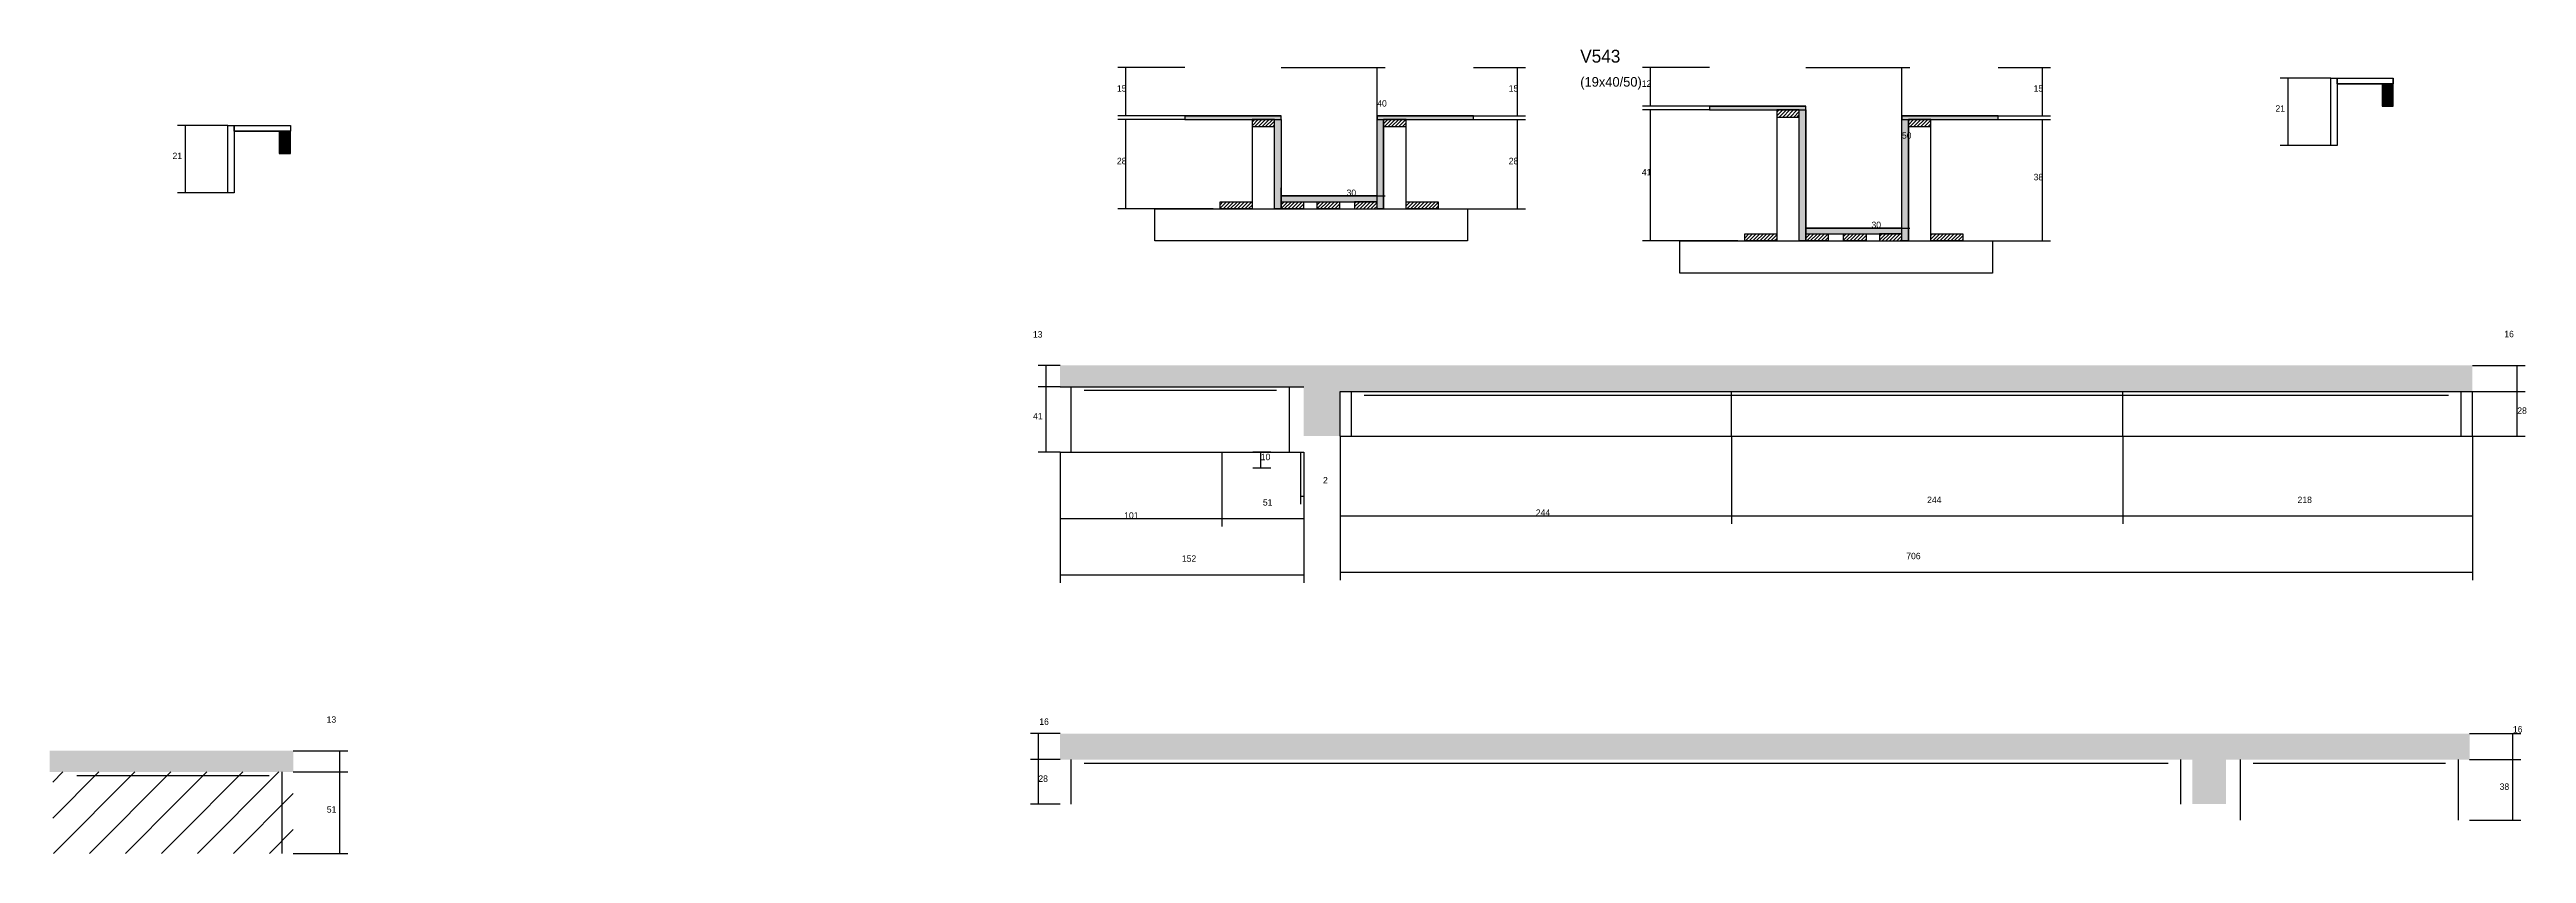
# Model space of a CAD drawing. Header units: metres. Extents: x -17136 to -15591, y -251 to 250.
import ezdxf

# ---------------------------------------------------------------- set-up
doc = ezdxf.new("R2010")
doc.units = ezdxf.units.M
for name, color, linetype in [('COTA', 241, 'Continuous'), ('Hachura', 253, 'Continuous'), ('Madeira', 126, 'Continuous'), ('Painéis', 200, 'Continuous'), ('SARR_2.2x7', 40, 'Continuous'), ('Texto Seção', 7, 'Continuous')]:
    doc.layers.add(name, color=color, linetype=linetype)

msp = doc.modelspace()

# ---------------------------------------------------------------- hatches: boundary and pattern name
at = {"layer": 'COTA'}
h = msp.add_hatch(dxfattribs=at)
h.set_pattern_fill('AR-CONC', scale=0.03)
h.paths.add_polyline_path([(-16331.1, 37.2), (-15625.1, 37.2), (-15625.1, 53.4), (-16505.8, 53.4), (-16505.8, 40.2), (-16353.8, 40.2), (-16353.8, 9.4), (-16331.1, 9.4)])
h = msp.add_hatch(dxfattribs=at)
h.set_pattern_fill('AR-CONC', scale=0.03)
h.paths.add_polyline_path([(-16505.8, -175.9), (-16505.8, -192.1), (-15799.8, -192.1), (-15799.8, -219.9), (-15778.8, -219.9), (-15778.8, -192.1), (-15626.8, -192.1), (-15626.8, -175.9)])
h = msp.add_hatch(dxfattribs=at)
h.set_pattern_fill('AR-CONC', scale=0.03)
h.paths.add_polyline_path([(-16983.9, -199.8), (-16983.9, -186.6), (-17135.9, -186.6), (-17135.9, -199.8), (-17055.9, -199.8)])
at = {"layer": 'Hachura'}
h = msp.add_hatch(color=8, dxfattribs=at)
h.dxf.hatch_style = 1
h.paths.add_polyline_path([(-16368, 206.6), (-16368, 209), (-16368, 209), (-16428, 209), (-16428, 209), (-16428, 206.6), (-16428, 206.6), (-16368, 206.6)])
h = msp.add_hatch(dxfattribs=at)
h.set_pattern_fill('ANSI31', scale=0.5)
h.paths.add_polyline_path([(-16372, 202.2), (-16372, 206.6), (-16372, 206.6), (-16386, 206.6), (-16386, 206.6), (-16386, 202.2), (-16386, 202.2), (-16372, 202.2)])
h = msp.add_hatch(color=8, dxfattribs=at)
h.dxf.hatch_style = 1
h.paths.add_polyline_path([(-16372, 206.6), (-16368, 206.6), (-16368, 206.6), (-16368, 151), (-16368, 151), (-16372, 151), (-16372, 151), (-16372, 206.6)])
h = msp.add_hatch(color=8, dxfattribs=at)
h.dxf.hatch_style = 1
h.paths.add_polyline_path([(-16248, 206.6), (-16248, 209), (-16248, 209), (-16308, 209), (-16308, 209), (-16308, 206.6), (-16308, 206.6), (-16248, 206.6)])
h = msp.add_hatch(color=8, dxfattribs=at)
h.dxf.hatch_style = 1
h.paths.add_polyline_path([(-16308, 206.6), (-16304, 206.6), (-16304, 206.6), (-16304, 151), (-16304, 151), (-16308, 151), (-16308, 151), (-16308, 206.6)])
h = msp.add_hatch(dxfattribs=at)
h.set_pattern_fill('ANSI31', scale=0.5)
h.paths.add_polyline_path([(-16290, 202.2), (-16290, 206.6), (-16290, 206.6), (-16304, 206.6), (-16304, 206.6), (-16304, 202.2), (-16304, 202.2), (-16290, 202.2)])
h = msp.add_hatch(color=8, dxfattribs=at)
h.dxf.hatch_style = 1
h.paths.add_polyline_path([(-16040.8, 212.6), (-16040.8, 215), (-16040.8, 215), (-16100.8, 215), (-16100.8, 215), (-16100.8, 212.6), (-16100.8, 212.6), (-16040.8, 212.6)])
h = msp.add_hatch(dxfattribs=at)
h.set_pattern_fill('ANSI31', scale=0.5)
h.paths.add_polyline_path([(-16044.8, 208.2), (-16044.8, 212.6), (-16044.8, 212.6), (-16058.8, 212.6), (-16058.8, 212.6), (-16058.8, 208.2), (-16058.8, 208.2), (-16044.8, 208.2)])
h = msp.add_hatch(color=8, dxfattribs=at)
h.dxf.hatch_style = 1
h.paths.add_polyline_path([(-16044.8, 212.6), (-16040.8, 212.6), (-16040.8, 212.6), (-16040.8, 131), (-16040.8, 131), (-16044.8, 131), (-16044.8, 131), (-16044.8, 212.6)])
h = msp.add_hatch(color=8, dxfattribs=at)
h.dxf.hatch_style = 1
h.paths.add_polyline_path([(-15920.8, 206.6), (-15920.8, 209), (-15920.8, 209), (-15980.8, 209), (-15980.8, 209), (-15980.8, 206.6), (-15980.8, 206.6), (-15920.8, 206.6)])
h = msp.add_hatch(color=8, dxfattribs=at)
h.dxf.hatch_style = 1
h.paths.add_polyline_path([(-15980.8, 206.6), (-15976.8, 206.6), (-15976.8, 206.6), (-15976.8, 131), (-15976.8, 131), (-15980.8, 131), (-15980.8, 131), (-15980.8, 206.6)])
h = msp.add_hatch(dxfattribs=at)
h.set_pattern_fill('ANSI31', scale=0.5)
h.paths.add_polyline_path([(-15962.8, 202.2), (-15962.8, 206.6), (-15962.8, 206.6), (-15976.8, 206.6), (-15976.8, 206.6), (-15976.8, 202.2), (-15976.8, 202.2), (-15962.8, 202.2)])
h = msp.add_hatch(dxfattribs=at)
h.set_pattern_fill('ANSI31', scale=0.5)
h.paths.add_polyline_path([(-16406, 151), (-16406, 155.4), (-16406, 155.4), (-16386, 155.4), (-16386, 155.4), (-16386, 151), (-16386, 151), (-16406, 151)])
h = msp.add_hatch(color=8, dxfattribs=at)
h.dxf.hatch_style = 1
h.paths.add_polyline_path([(-16308.1, 155.4), (-16308.1, 159), (-16308.1, 159), (-16368, 159), (-16368, 159), (-16368, 155.4), (-16368, 155.4), (-16308.1, 155.4)])
h = msp.add_hatch(dxfattribs=at)
h.set_pattern_fill('ANSI31', scale=0.5)
h.paths.add_polyline_path([(-16368, 151), (-16368, 155.4), (-16368, 155.4), (-16354, 155.4), (-16354, 155.4), (-16354, 151), (-16354, 151), (-16368, 151)])
h = msp.add_hatch(dxfattribs=at)
h.set_pattern_fill('ANSI31', scale=0.5)
h.paths.add_polyline_path([(-16345.5, 151), (-16345.5, 155.4), (-16345.5, 155.4), (-16331.5, 155.4), (-16331.5, 155.4), (-16331.5, 151), (-16331.5, 151), (-16345.5, 151)])
h = msp.add_hatch(dxfattribs=at)
h.set_pattern_fill('ANSI31', scale=0.5)
h.paths.add_polyline_path([(-16308.1, 151), (-16308.1, 155.4), (-16308.1, 155.4), (-16322.1, 155.4), (-16322.1, 155.4), (-16322.1, 151), (-16322.1, 151), (-16308.1, 151)])
h = msp.add_hatch(dxfattribs=at)
h.set_pattern_fill('ANSI31', scale=0.5)
h.paths.add_polyline_path([(-16290, 151), (-16290, 155.4), (-16290, 155.4), (-16270, 155.4), (-16270, 155.4), (-16270, 151), (-16270, 151), (-16290, 151)])
h = msp.add_hatch(dxfattribs=at)
h.set_pattern_fill('ANSI31', scale=0.5)
h.paths.add_polyline_path([(-16078.8, 131), (-16078.8, 135.4), (-16078.8, 135.4), (-16058.8, 135.4), (-16058.8, 135.4), (-16058.8, 131), (-16058.8, 131), (-16078.8, 131)])
h = msp.add_hatch(color=8, dxfattribs=at)
h.dxf.hatch_style = 1
h.paths.add_polyline_path([(-15980.8, 135.4), (-15980.8, 139), (-15980.8, 139), (-16040.8, 139), (-16040.8, 139), (-16040.8, 135.4), (-16040.8, 135.4), (-15980.8, 135.4)])
h = msp.add_hatch(dxfattribs=at)
h.set_pattern_fill('ANSI31', scale=0.5)
h.paths.add_polyline_path([(-16040.8, 131), (-16040.8, 135.4), (-16040.8, 135.4), (-16026.8, 135.4), (-16026.8, 135.4), (-16026.8, 131), (-16026.8, 131), (-16040.8, 131)])
h = msp.add_hatch(dxfattribs=at)
h.set_pattern_fill('ANSI31', scale=0.5)
h.paths.add_polyline_path([(-16017.2, 131), (-16017.2, 135.4), (-16017.2, 135.4), (-16003.2, 135.4), (-16003.2, 135.4), (-16003.2, 131), (-16003.2, 131), (-16017.2, 131)])
h = msp.add_hatch(dxfattribs=at)
h.set_pattern_fill('ANSI31', scale=0.5)
h.paths.add_polyline_path([(-15980.8, 131), (-15980.8, 135.4), (-15980.8, 135.4), (-15994.8, 135.4), (-15994.8, 135.4), (-15994.8, 131), (-15994.8, 131), (-15980.8, 131)])
h = msp.add_hatch(dxfattribs=at)
h.set_pattern_fill('ANSI31', scale=0.5)
h.paths.add_polyline_path([(-15962.8, 131), (-15962.8, 135.4), (-15962.8, 135.4), (-15942.8, 135.4), (-15942.8, 135.4), (-15942.8, 131), (-15942.8, 131), (-15962.8, 131)])
h = msp.add_hatch(dxfattribs=at)
h.set_pattern_fill('ANSI31', scale=5)
h.paths.add_polyline_path([(-17055.9, -250.6), (-17055.9, -199.8), (-17133.9, -199.8), (-17133.9, -250.6)])
h = msp.add_hatch(dxfattribs=at)
h.set_pattern_fill('ANSI31', scale=5)
h.paths.add_polyline_path([(-16983.9, -250.6), (-16983.9, -199.8), (-17055.9, -199.8), (-17055.9, -250.6)])
at = {"layer": 'Madeira'}
h = msp.add_hatch(dxfattribs=at)
h.set_pattern_fill('ANSI31', scale=0.2)
h.paths.add_polyline_path([(-15674.4, 228.9), (-15681.4, 228.9), (-15681.4, 214.9), (-15674.4, 214.9)])
h = msp.add_hatch(dxfattribs=at)
h.set_pattern_fill('ANSI31', scale=0.2)
h.paths.add_polyline_path([(-16985.7, 199.4), (-16992.7, 199.4), (-16992.7, 185.4), (-16985.7, 185.4)])

# ---------------------------------------------------------------- linework, layer by layer
at = {"layer": 'COTA'}
for p, q in [((-16428, 239), (-16469.8, 239)), ((-16464.8, 209), (-16464.8, 239)), ((-16368, 239), (-16303, 239)), ((-16308, 159), (-16308, 239)), ((-16248, 239), (-16215.5, 239)), ((-16220.5, 209), (-16220.5, 239)), ((-16100.8, 239), (-16142.5, 239)), ((-16137.5, 215), (-16137.5, 239)), ((-16040.8, 239), (-15975.8, 239)), ((-15980.8, 139), (-15980.8, 239)), ((-15920.8, 239), (-15888.2, 239)), ((-15893.2, 209), (-15893.2, 239)), ((-15713.4, 232.5), (-15744.9, 232.5)), ((-15739.9, 190.5), (-15739.9, 232.5)), ((-17024.7, 203), (-17056.1, 203)), ((-17051.1, 161), (-17051.1, 203)), ((-16428, 209), (-16469.8, 209)), ((-16428, 206.6), (-16469.8, 206.6)), ((-16464.8, 151), (-16464.8, 206.6)), ((-16290, 206.6), (-16215.5, 206.6)), ((-16248, 209), (-16215.5, 209)), ((-16220.5, 151), (-16220.5, 206.6)), ((-16100.8, 215), (-16142.5, 215)), ((-16100.8, 212.6), (-16142.5, 212.6)), ((-16137.5, 131), (-16137.5, 212.6)), ((-15962.8, 206.6), (-15888.2, 206.6)), ((-15920.8, 209), (-15888.2, 209)), ((-15893.2, 131), (-15893.2, 206.6)), ((-15713.4, 190.5), (-15744.9, 190.5)), ((-17024.7, 161), (-17056.1, 161)), ((-16368, 151), (-16368, 164)), ((-16368, 159), (-16303, 159)), ((-16368, 159), (-16308.1, 159)), ((-16308.1, 151), (-16308.1, 164)), ((-16410.4, 151), (-16469.8, 151)), ((-16290, 151), (-16215.5, 151)), ((-16040.8, 131), (-16040.8, 144)), ((-15980.8, 131), (-15980.8, 144)), ((-16083.2, 131), (-16142.5, 131)), ((-16040.8, 139), (-15975.8, 139)), ((-16040.8, 139), (-15980.8, 139)), ((-15962.8, 131), (-15888.2, 131)), ((-16505.8, 53.4), (-16519.4, 53.4)), ((-16514.4, 40.2), (-16514.4, 53.4)), ((-15625.1, 53.4), (-15592.1, 53.4)), ((-15597.1, 37.2), (-15597.1, 53.4)), ((-16505.8, 40.2), (-16519.4, 40.2)), ((-16505.8, 40.2), (-16519.4, 40.2)), ((-16514.4, -0.6), (-16514.4, 40.2)), ((-15625.1, 37.2), (-15592.1, 37.2)), ((-15625.1, 37.2), (-15592.1, 37.2)), ((-15597.1, 9.4), (-15597.1, 37.2)), ((-16331.1, 9.4), (-16331.1, -45.3)), ((-16331.1, 9.4), (-16331.1, -80.4)), ((-16087.1, 9.4), (-16087.1, -45.3)), ((-16087.1, 9.4), (-16087.1, -45.3)), ((-15843.1, 9.4), (-15843.1, -45.3)), ((-15843.1, 9.4), (-15843.1, -45.3)), ((-15625.1, 9.4), (-15592.1, 9.4)), ((-15625.1, 9.4), (-15625.1, -80.4)), ((-15625.1, 9.4), (-15625.1, -45.3)), ((-16505.8, -0.6), (-16519.4, -0.6)), ((-16505.8, -0.6), (-16505.8, -47)), ((-16505.8, -0.6), (-16505.8, -82)), ((-16404.8, -0.6), (-16404.8, -47)), ((-16404.8, -0.6), (-16404.8, -47)), ((-16374.3, -0.6), (-16385.6, -0.6)), ((-16374.3, -10.6), (-16385.6, -10.6)), ((-16380.6, -10.6), (-16380.6, -0.6)), ((-16355.8, -0.6), (-16355.8, -33.1)), ((-16353.8, -0.6), (-16353.8, -47)), ((-16353.8, -0.6), (-16353.8, -82)), ((-16353.8, -0.6), (-16353.8, -33.1)), ((-16355.8, -28.1), (-16353.8, -28.1)), ((-16505.8, -42), (-16404.8, -42)), ((-16404.8, -42), (-16353.8, -42)), ((-16331.1, -40.3), (-16087.1, -40.3)), ((-16087.1, -40.3), (-15843.1, -40.3)), ((-15843.1, -40.3), (-15625.1, -40.3)), ((-16505.8, -77), (-16353.8, -77)), ((-16331.1, -75.4), (-15625.1, -75.4)), ((-16505.8, -175.9), (-16524.3, -175.9)), ((-16519.3, -192.1), (-16519.3, -175.9)), ((-15626.8, -175.9), (-15594.8, -175.9)), ((-15599.8, -192.1), (-15599.8, -175.9)), ((-16983.9, -186.6), (-16949.9, -186.6)), ((-16983.9, -199.8), (-16949.9, -199.8)), ((-16983.9, -199.8), (-16949.9, -199.8)), ((-16954.9, -199.8), (-16954.9, -186.6)), ((-16954.9, -250.6), (-16954.9, -199.8)), ((-16505.8, -192.1), (-16524.3, -192.1)), ((-16505.8, -192.1), (-16524.3, -192.1)), ((-16519.3, -219.9), (-16519.3, -192.1)), ((-15626.8, -192.1), (-15594.8, -192.1)), ((-15626.8, -192.1), (-15594.8, -192.1)), ((-15599.8, -229.9), (-15599.8, -192.1)), ((-16505.8, -219.9), (-16524.3, -219.9)), ((-15626.8, -229.9), (-15594.8, -229.9)), ((-16983.9, -250.6), (-16949.9, -250.6))]:
    msp.add_line(p, q, dxfattribs=at)
at = {"layer": 'Madeira'}
for points in [[(-15674.4, 228.9), (-15681.4, 228.9), (-15681.4, 214.9), (-15674.4, 214.9)], [(-16372, 202.2), (-16372, 206.6), (-16386, 206.6), (-16386, 202.2)], [(-16372, 206.6), (-16386, 206.6), (-16386, 151), (-16372, 151)], [(-16290, 202.2), (-16290, 206.6), (-16304, 206.6), (-16304, 202.2)], [(-16290, 206.6), (-16304, 206.6), (-16304, 151), (-16290, 151)], [(-16044.8, 208.2), (-16044.8, 212.6), (-16058.8, 212.6), (-16058.8, 208.2)], [(-16044.8, 212.6), (-16058.8, 212.6), (-16058.8, 131), (-16044.8, 131)], [(-15962.8, 202.2), (-15962.8, 206.6), (-15976.8, 206.6), (-15976.8, 202.2)], [(-15962.8, 206.6), (-15976.8, 206.6), (-15976.8, 131), (-15962.8, 131)], [(-16985.7, 199.4), (-16992.7, 199.4), (-16992.7, 185.4), (-16985.7, 185.4)], [(-16406, 151), (-16406, 155.4), (-16386, 155.4), (-16386, 151)], [(-16368, 151), (-16368, 155.4), (-16354, 155.4), (-16354, 151)], [(-16345.5, 151), (-16345.5, 155.4), (-16331.5, 155.4), (-16331.5, 151)], [(-16308.1, 151), (-16308.1, 155.4), (-16322.1, 155.4), (-16322.1, 151)], [(-16290, 151), (-16290, 155.4), (-16270, 155.4), (-16270, 151)], [(-16251.7, 131), (-16446.7, 131), (-16446.7, 151), (-16251.7, 151)], [(-15924.4, 111), (-16119.4, 111), (-16119.4, 131), (-15924.4, 131)], [(-16078.8, 131), (-16078.8, 135.4), (-16058.8, 135.4), (-16058.8, 131)], [(-16040.8, 131), (-16040.8, 135.4), (-16026.8, 135.4), (-16026.8, 131)], [(-16017.2, 131), (-16017.2, 135.4), (-16003.2, 135.4), (-16003.2, 131)], [(-15980.8, 131), (-15980.8, 135.4), (-15994.8, 135.4), (-15994.8, 131)], [(-15962.8, 131), (-15962.8, 135.4), (-15942.8, 135.4), (-15942.8, 131)]]:
    msp.add_lwpolyline(points, close=True, dxfattribs=at)
at = {"layer": 'Painéis'}
for p, q in [((-15713.4, 190.5), (-15713.4, 232.5)), ((-15709.4, 232.5), (-15674.5, 232.5)), ((-15709.4, 228.9), (-15709.4, 232.5)), ((-15674.5, 228.9), (-15674.5, 232.5)), ((-15709.4, 228.9), (-15674.5, 228.9)), ((-17020.7, 203), (-16985.7, 203)), ((-16428, 209), (-16368, 209)), ((-16308, 209), (-16248, 209)), ((-16304, 151), (-16304, 206.6)), ((-16100.8, 215), (-16040.8, 215)), ((-16040.8, 131), (-16040.8, 212.6)), ((-15980.8, 209), (-15920.8, 209)), ((-15976.8, 131), (-15976.8, 206.6)), ((-17020.7, 199.4), (-16985.7, 199.4)), ((-16368, 159), (-16308.1, 159)), ((-16308.1, 155.4), (-16308.1, 159)), ((-16040.8, 139), (-15980.8, 139)), ((-16040.8, 135.4), (-16040.8, 139)), ((-15980.8, 135.4), (-15980.8, 139)), ((-16505.8, 40.2), (-16353.8, 40.2)), ((-16331.1, 37.2), (-15625.1, 37.2)), ((-16331.1, 9.4), (-16331.1, 37.2)), ((-16087.1, 9.4), (-16087.1, 37.2)), ((-15843.1, 9.4), (-15843.1, 37.2)), ((-15625.1, 9.4), (-15625.1, 37.2)), ((-16331.1, 9.4), (-15625.1, 9.4)), ((-16505.8, -0.6), (-16353.8, -0.6))]:
    msp.add_line(p, q, dxfattribs=at)
for points in [[(-15709.4, 190.5), (-15713.4, 190.5), (-15713.4, 232.5), (-15709.4, 232.5)], [(-17020.7, 161), (-17024.7, 161), (-17024.7, 203), (-17020.7, 203)], [(-16368, 206.6), (-16368, 209), (-16428, 209), (-16428, 206.6)], [(-16372, 206.6), (-16368, 206.6), (-16368, 151), (-16372, 151)], [(-16248, 206.6), (-16248, 209), (-16308, 209), (-16308, 206.6)], [(-16308, 206.6), (-16304, 206.6), (-16304, 151), (-16308, 151)], [(-16040.8, 212.6), (-16040.8, 215), (-16100.8, 215), (-16100.8, 212.6)], [(-16044.8, 212.6), (-16040.8, 212.6), (-16040.8, 131), (-16044.8, 131)], [(-15920.8, 206.6), (-15920.8, 209), (-15980.8, 209), (-15980.8, 206.6)], [(-15980.8, 206.6), (-15976.8, 206.6), (-15976.8, 131), (-15980.8, 131)], [(-16308.1, 155.4), (-16308.1, 159), (-16368, 159), (-16368, 155.4)], [(-15980.8, 135.4), (-15980.8, 139), (-16040.8, 139), (-16040.8, 135.4)]]:
    msp.add_lwpolyline(points, close=True, dxfattribs=at)
for points in [[(-15709.4, 232.5), (-15674.5, 232.5), (-15674.5, 228.9), (-15709.4, 228.9), (-15709.4, 232.5)], [(-17020.7, 203), (-16985.7, 203), (-16985.7, 199.4), (-17020.7, 199.4), (-17020.7, 203)]]:
    msp.add_lwpolyline(points, dxfattribs=at)
at = {"layer": 'SARR_2.2x7'}
for p, q in [((-16498.8, -0.6), (-16498.8, 40.2)), ((-16490.8, 38), (-16404.8, 38)), ((-16404.8, 38), (-16370.8, 38)), ((-16362.8, -0.6), (-16362.8, 40.2)), ((-16324.1, 9.4), (-16324.1, 37.2)), ((-16316.1, 35), (-16087.1, 35)), ((-16087.1, 35), (-15843.1, 35)), ((-15843.1, 35), (-15640.1, 35)), ((-15632.1, 9.4), (-15632.1, 37.2)), ((-16990.9, -250.6), (-16990.9, -199.8)), ((-16498.8, -219.9), (-16498.8, -192.1)), ((-16490.8, -194.3), (-16261.8, -194.3)), ((-16261.8, -194.3), (-16017.8, -194.3)), ((-16017.8, -194.3), (-15814.8, -194.3)), ((-15806.8, -219.9), (-15806.8, -192.1)), ((-15769.8, -229.9), (-15769.8, -192.1)), ((-15761.8, -194.3), (-15675.8, -194.3)), ((-15675.8, -194.3), (-15641.8, -194.3)), ((-15633.8, -229.9), (-15633.8, -192.1)), ((-17118.9, -202), (-17055.9, -202)), ((-17055.9, -202), (-16998.9, -202))]:
    msp.add_line(p, q, dxfattribs=at)

# ---------------------------------------------------------------- texts
at = {"layer": 'COTA'}
for s, p in [('15', (-16470.3, 224)), ('40', (-16308, 214.7)), ('15', (-16226, 224)), ('12', (-16143, 227)), ('15', (-15898.7, 224)), ('21', (-15747.9, 211.5)), ('21', (-17059.2, 182)), ('50', (-15980.8, 194.7)), ('28', (-16470.3, 178.8)), ('28', (-16226, 178.8)), ('41', (-16143, 171.8)), ('38', (-15898.7, 168.8)), ('30', (-16327.1, 159)), ('30', (-15999.8, 139)), ('13', (-16522.7, 70.8)), ('16', (-15605.2, 71)), ('41', (-16522.6, 19.8)), ('28', (-15597.1, 23.3)), ('10', (-16380.6, -5.6)), ('51', (-16379.3, -33.9)), ('2', (-16341.8, -20.1)), ('244', (-15965.1, -32.3)), ('218', (-15734.1, -32.3)), ('101', (-16465.8, -42)), ('244', (-16209.1, -40.3)), ('152', (-16429.8, -68.9)), ('706', (-15978.1, -67.3)), ('13', (-16963.1, -169.2)), ('16', (-16518.7, -170.5)), ('16', (-15599.8, -175.3)), ('28', (-16519.3, -206)), ('38', (-15608.1, -211)), ('51', (-16963, -225.2))]:
    msp.add_text(s, height=4, dxfattribs=at).set_placement(p)
at = {"layer": 'Texto Seção'}
for s, height, p in [('V543', 8, (-16181.4, 242.1)), ('(19x40/50)', 6, (-16181.4, 227.1))]:
    msp.add_text(s, height=height, dxfattribs=at).set_placement(p)

doc.saveas('drawing.dxf')
